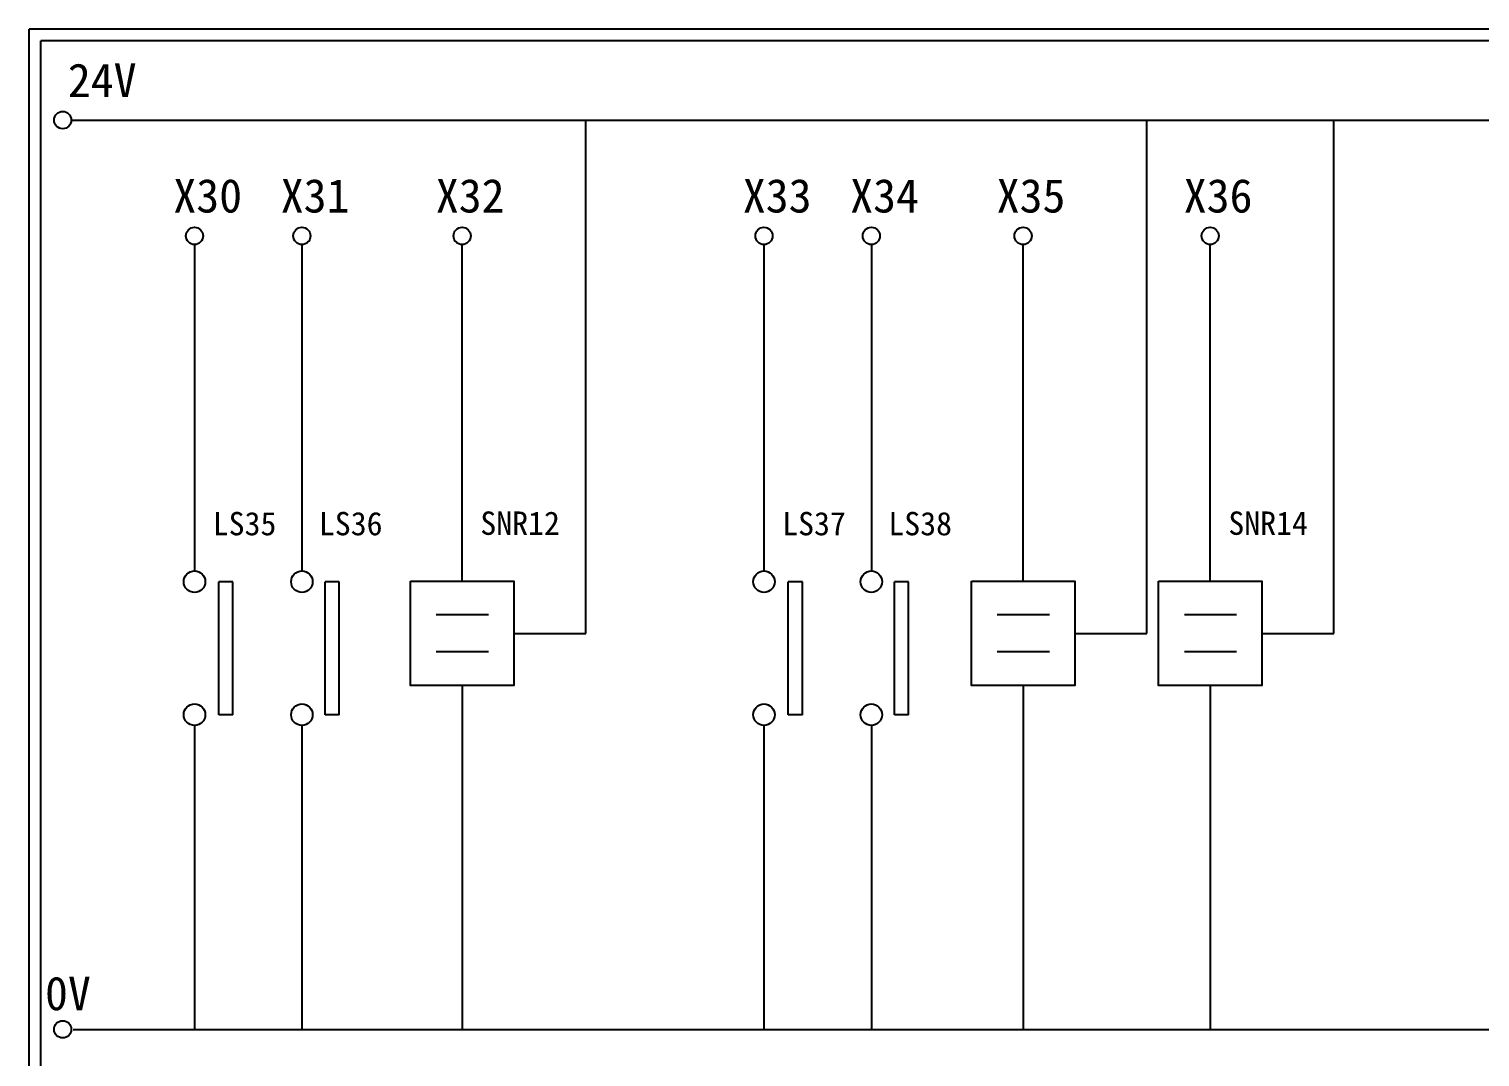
# Model space of a CAD drawing. Extents: x 275 to 562, y 265 to 469.
# Drawn here: x 274.9 to 430, y 358.9 to 468.9 of the extents above; entities that cross this region are included whole.
import ezdxf

# ---------------------------------------------------------------- set-up
doc = ezdxf.new("R2010")
doc.units = 0
doc.layers.get('0').update_dxf_attribs({"linetype": 'CONTINUOUS'})
doc.layers.add('圖框層', color=7, linetype='CONTINUOUS')
doc.layers.add('標尺寸層', color=3, linetype='CONTINUOUS')
doc.styles.add('STSL', font='kaiu.ttf')

msp = doc.modelspace()

# ---------------------------------------------------------------- linework, layer by layer
for p, q in [((334.43, 404.26), (334.43, 459.17)), ((394.4, 404.26), (394.4, 459.17)), ((414.4, 404.26), (414.4, 459.17)), ((321.2, 409.84), (321.2, 445.86)), ((381.17, 409.84), (381.17, 445.86)), ((401.17, 409.84), (401.17, 445.86)), ((296.7, 409.78), (295.2, 409.78)), ((308.05, 409.78), (306.55, 409.78)), ((357.58, 409.78), (356.07, 409.78)), ((368.93, 409.78), (367.42, 409.78)), ((326.72, 404.26), (334.43, 404.26)), ((386.69, 404.26), (394.4, 404.26)), ((406.69, 404.26), (414.4, 404.26)), ((321.2, 398.68), (321.2, 361.9)), ((381.17, 398.68), (381.17, 361.9)), ((401.17, 398.68), (401.17, 361.9)), ((296.7, 395.55), (295.2, 395.55)), ((308.05, 395.55), (306.55, 395.55)), ((357.58, 395.55), (356.07, 395.55)), ((368.93, 395.55), (367.42, 395.55))]:
    msp.add_line(p, q)
for points in [[(315.69, 409.84), (326.72, 409.84), (326.72, 398.68), (315.69, 398.68)], [(375.66, 409.84), (386.69, 409.84), (386.69, 398.68), (375.66, 398.68)], [(395.66, 409.84), (406.69, 409.84), (406.69, 398.68), (395.66, 398.68)]]:
    msp.add_lwpolyline(points, close=True)
at = {"layer": '圖框層', "color": 7}
for p, q in [((561.9, 468.91), (274.9, 468.91)), ((274.9, 264.95), (274.9, 468.91)), ((560.65, 467.66), (276.15, 467.66)), ((276.15, 266.2), (276.15, 467.66))]:
    msp.add_line(p, q, dxfattribs=at)
at = {"layer": '標尺寸層', "color": 7}
for p, q in [((279.42, 459.17), (557.02, 459.17)), ((292.59, 445.86), (292.59, 410.94)), ((304.07, 445.86), (304.07, 410.94)), ((353.47, 445.86), (353.47, 410.94)), ((364.95, 445.86), (364.95, 410.94)), ((295.2, 395.55), (295.2, 409.78)), ((296.7, 395.55), (296.7, 409.78)), ((306.55, 395.55), (306.55, 409.78)), ((308.05, 395.55), (308.05, 409.78)), ((356.07, 395.55), (356.07, 409.78)), ((357.58, 395.55), (357.58, 409.78)), ((367.42, 395.55), (367.42, 409.78)), ((368.93, 395.55), (368.93, 409.78)), ((318.44, 406.29), (324.01, 406.29)), ((378.41, 406.29), (383.98, 406.29)), ((398.41, 406.29), (403.98, 406.29)), ((318.44, 402.32), (324.01, 402.32)), ((378.41, 402.32), (383.98, 402.32)), ((398.41, 402.32), (403.98, 402.32)), ((292.59, 394.41), (292.59, 361.9)), ((304.07, 394.41), (304.07, 361.9)), ((353.47, 394.41), (353.47, 361.9)), ((364.95, 394.41), (364.95, 361.9)), ((279.63, 361.9), (557.5, 361.9))]:
    msp.add_line(p, q, dxfattribs=at)
for centre, radius in [((278.5, 459.17), 0.92), ((292.59, 446.78), 0.92), ((304.07, 446.78), 0.92), ((321.2, 446.78), 0.92), ((353.47, 446.78), 0.92), ((364.95, 446.78), 0.92), ((381.17, 446.78), 0.92), ((401.17, 446.78), 0.92), ((292.59, 409.79), 1.15), ((304.07, 409.79), 1.15), ((353.47, 409.79), 1.15), ((364.95, 409.79), 1.15), ((292.59, 395.56), 1.15), ((304.07, 395.56), 1.15), ((353.47, 395.56), 1.15), ((364.95, 395.56), 1.15), ((278.5, 361.9), 0.92)]:
    msp.add_circle(centre, radius, dxfattribs=at)

# ---------------------------------------------------------------- texts
at = {"layer": '圖框層', "color": 4, "style": 'STSL'}
for s, height, p in [('24V', 3.6, (279.05, 461.63)), ('X30', 3.6, (290.33, 449.28)), ('X31', 3.6, (301.81, 449.28)), ('X32', 3.6, (318.39, 449.28)), ('X33', 3.6, (351.21, 449.28)), ('X34', 3.6, (362.69, 449.28)), ('X35', 3.6, (378.35, 449.28)), ('X36', 3.6, (398.35, 449.28)), ('LS35', 2.5, (294.54, 414.75)), ('LS36', 2.5, (305.89, 414.75)), ('SNR12', 2.5, (323.15, 414.8)), ('LS37', 2.5, (355.42, 414.75)), ('LS38', 2.5, (366.77, 414.75)), ('SNR14', 2.5, (403.12, 414.8)), ('0V', 3.6, (276.61, 363.95))]:
    msp.add_text(s, height=height, dxfattribs=at).set_placement(p)

doc.saveas('drawing.dxf')
